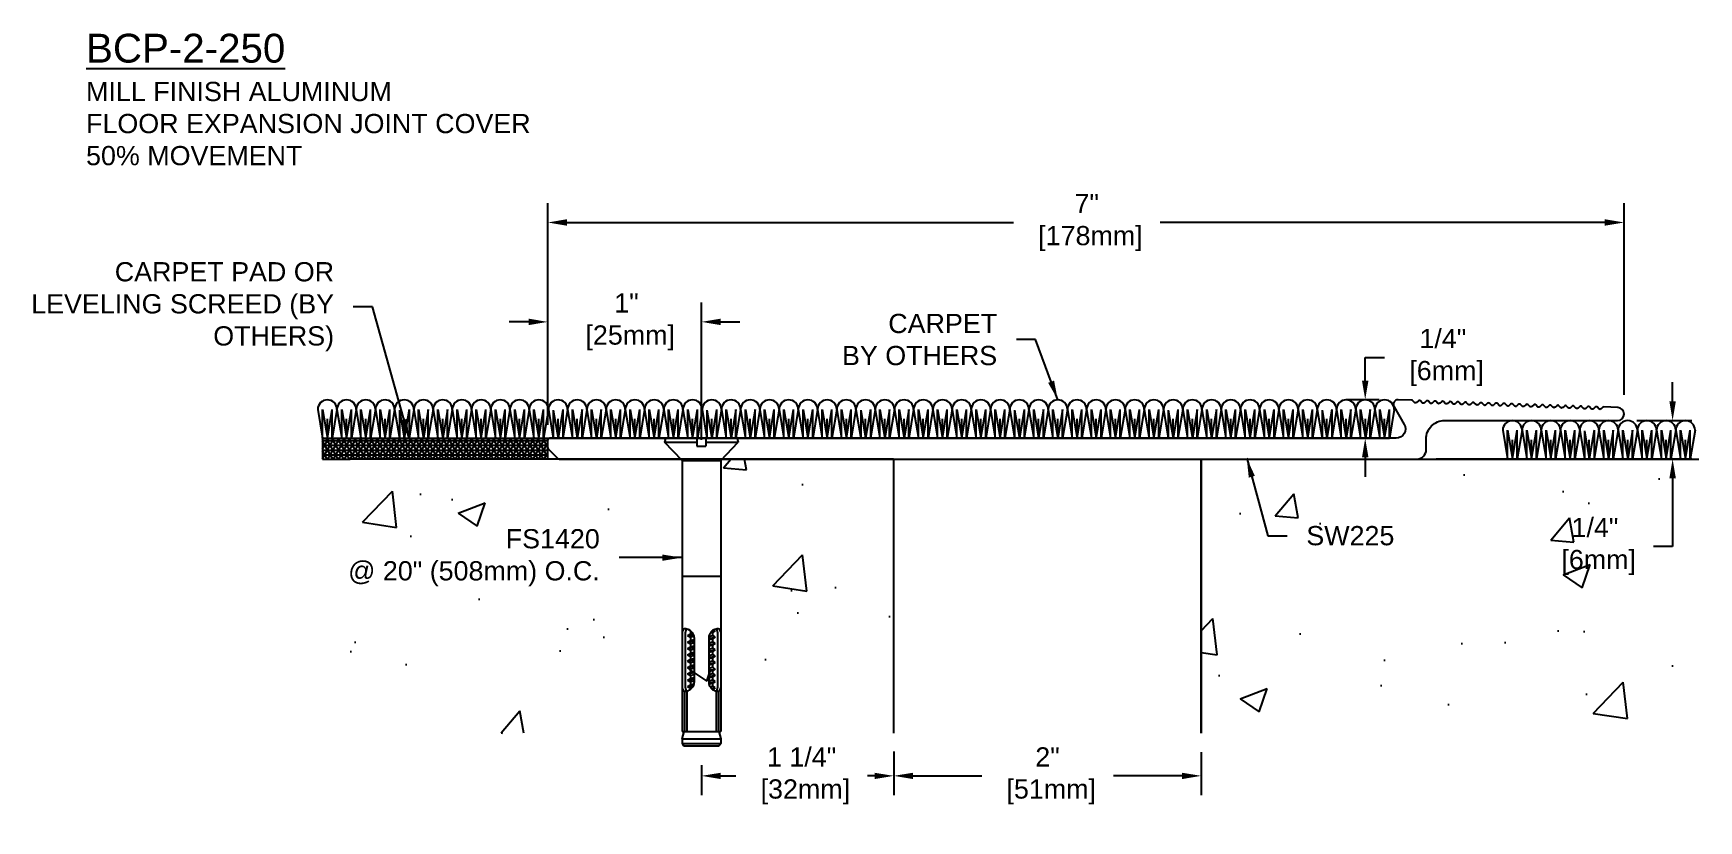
# Model space of a CAD drawing. Header units: inches. Extents: x 0.2 to 11, y 1 to 6.1.
import ezdxf

# ---------------------------------------------------------------- set-up
doc = ezdxf.new("R2010")
doc.units = ezdxf.units.IN
doc.header["$MEASUREMENT"] = 0
for name, color, linetype in [('Anchors', 4, 'Continuous'), ('Conditions', 1, 'Continuous'), ('Dimensions', 3, 'Continuous'), ('Metals', 7, 'Continuous'), ('Text', 2, 'Continuous')]:
    doc.layers.add(name, color=color, linetype=linetype)
doc.styles.add('ARIAL', font='arial.ttf')
doc.styles.get("Standard").update_dxf_attribs({"font": 'arial.ttf'})
doc.dimstyles.new('Arial', dxfattribs={"dimtxt": 0.125, "dimasz": 0.125, "dimexe": 0.125, "dimexo": 0.125, "dimgap": 0.125, "dimtad": 0, "dimtih": 1, "dimtoh": 1, "dimdec": 4, "dimzin": 0, "dimdsep": 46, "dimlunit": 4, "dimtxsty": 'ARIAL', "dimcen": 0.125, "dimadec": 0, "dimazin": 0, "dimtfac": 1, "dimtdec": 4, "dimtofl": 0, "dimtmove": 0, "dimatfit": 3, "dimfxl": 0, "dimfrac": 2, "dimtolj": 1, "dimtzin": 0, "dimarcsym": 0})

# ---------------------------------------------------------------- blocks, each defined once
blk = doc.blocks.new('*D5')
at = {"layer": 'Defpoints', "color": 0}
for p in [(10.542, 4.885), (10.542, 3.64), (3.543, 3.468)]:
    blk.add_point(p, dxfattribs=at)
at = {"layer": 'Dimensions', "color": 0, "lineweight": -2}
for p, q in [((3.543, 3.593), (3.543, 5.01)), ((10.542, 3.765), (10.542, 5.01)), ((3.668, 4.885), (6.571, 4.885)), ((10.417, 4.885), (7.526, 4.885))]:
    blk.add_line(p, q, dxfattribs=at)
at = {"layer": 'Dimensions', "color": 0}
for points in [[(3.668, 4.906), (3.668, 4.864), (3.543, 4.885)], [(10.417, 4.906), (10.417, 4.864), (10.542, 4.885)]]:
    blk.add_solid(points, dxfattribs=at)
at = {"layer": 'Dimensions', "color": 0, "insert": (7.048, 4.885), "char_height": 0.125, "attachment_point": 5, "style": 'ARIAL'}
blk.add_mtext('\\A1;7"\\P [178mm]', dxfattribs=at)
blk = doc.blocks.new('*D6')
at = {"layer": 'Defpoints', "color": 0}
for p in [(4.543, 4.239), (3.543, 3.446), (4.543, 3.348)]:
    blk.add_point(p, dxfattribs=at)
at = {"layer": 'Dimensions', "color": 0, "lineweight": -2}
for p, q in [((3.543, 3.571), (3.543, 4.364)), ((4.543, 3.473), (4.543, 4.364)), ((3.418, 4.239), (3.293, 4.239)), ((4.668, 4.239), (4.793, 4.239))]:
    blk.add_line(p, q, dxfattribs=at)
at = {"layer": 'Dimensions', "color": 0}
for points in [[(3.418, 4.26), (3.418, 4.218), (3.543, 4.239)], [(4.668, 4.26), (4.668, 4.218), (4.543, 4.239)]]:
    blk.add_solid(points, dxfattribs=at)
at = {"layer": 'Dimensions', "color": 0, "insert": (4.055, 4.239), "char_height": 0.125, "attachment_point": 5, "style": 'ARIAL'}
blk.add_mtext('\\A1;1"\\P [25mm]', dxfattribs=at)
blk = doc.blocks.new('*D7')
at = {"layer": 'Defpoints', "color": 0}
for p in [(5.793, 1.572), (7.793, 1.567), (5.793, 1.289)]:
    blk.add_point(p, dxfattribs=at)
at = {"layer": 'Dimensions', "color": 0, "lineweight": -2}
for p, q in [((5.793, 1.447), (5.793, 1.164)), ((7.793, 1.442), (7.793, 1.164)), ((5.918, 1.289), (6.365, 1.289)), ((7.668, 1.289), (7.222, 1.289))]:
    blk.add_line(p, q, dxfattribs=at)
at = {"layer": 'Dimensions', "color": 0}
for points in [[(5.918, 1.309), (5.918, 1.268), (5.793, 1.289)], [(7.668, 1.309), (7.668, 1.268), (7.793, 1.289)]]:
    blk.add_solid(points, dxfattribs=at)
at = {"layer": 'Dimensions', "color": 0, "insert": (6.793, 1.289), "char_height": 0.125, "attachment_point": 5, "style": 'ARIAL'}
blk.add_mtext('\\A1;2"\\P [51mm]', dxfattribs=at)
blk = doc.blocks.new('*D8')
at = {"layer": 'Defpoints', "color": 0}
for p in [(9.074, 3.733), (8.859, 3.483), (9.061, 3.483)]:
    blk.add_point(p, dxfattribs=at)
at = {"layer": 'Dimensions', "color": 0, "lineweight": -2}
for p, q in [((8.859, 3.858), (8.859, 4.008)), ((8.859, 4.008), (8.984, 4.008)), ((8.949, 3.733), (8.734, 3.733)), ((8.936, 3.483), (8.734, 3.483)), ((8.859, 3.358), (8.859, 3.233))]:
    blk.add_line(p, q, dxfattribs=at)
at = {"layer": 'Dimensions', "color": 0}
for points in [[(8.838, 3.858), (8.88, 3.858), (8.859, 3.733)], [(8.838, 3.358), (8.88, 3.358), (8.859, 3.483)]]:
    blk.add_solid(points, dxfattribs=at)
at = {"layer": 'Dimensions', "color": 0, "insert": (9.364, 4.008), "char_height": 0.125, "attachment_point": 5, "style": 'ARIAL'}
blk.add_mtext('\\A1;1/4"\\P [6mm]', dxfattribs=at)
blk = doc.blocks.new('*D9')
at = {"layer": 'Defpoints', "color": 0}
for p in [(10.5, 3.598), (9.196, 3.348), (10.858, 3.348)]:
    blk.add_point(p, dxfattribs=at)
at = {"layer": 'Dimensions', "color": 0, "lineweight": -2}
for p, q in [((10.858, 3.723), (10.858, 3.848)), ((10.625, 3.598), (10.983, 3.598)), ((9.321, 3.348), (10.983, 3.348)), ((10.858, 3.223), (10.858, 2.78)), ((10.858, 2.78), (10.733, 2.78))]:
    blk.add_line(p, q, dxfattribs=at)
at = {"layer": 'Dimensions', "color": 0}
for points in [[(10.837, 3.723), (10.879, 3.723), (10.858, 3.598)], [(10.837, 3.223), (10.879, 3.223), (10.858, 3.348)]]:
    blk.add_solid(points, dxfattribs=at)
at = {"layer": 'Dimensions', "color": 0, "insert": (10.353, 2.78), "char_height": 0.125, "attachment_point": 5, "style": 'ARIAL'}
blk.add_mtext('\\A1;1/4"\\P [6mm]', dxfattribs=at)
blk = doc.blocks.new('*D11')
at = {"layer": 'Defpoints', "color": 0}
for p in [(5.793, 1.567), (4.543, 1.483), (4.543, 1.289)]:
    blk.add_point(p, dxfattribs=at)
at = {"layer": 'Dimensions', "color": 0, "lineweight": -2}
for p, q in [((5.793, 1.442), (5.793, 1.164)), ((4.543, 1.358), (4.543, 1.164)), ((4.668, 1.289), (4.766, 1.289)), ((5.668, 1.289), (5.623, 1.289))]:
    blk.add_line(p, q, dxfattribs=at)
at = {"layer": 'Dimensions', "color": 0}
for points in [[(4.668, 1.309), (4.668, 1.268), (4.543, 1.289)], [(5.668, 1.309), (5.668, 1.268), (5.793, 1.289)]]:
    blk.add_solid(points, dxfattribs=at)
at = {"layer": 'Dimensions', "color": 0, "insert": (5.194, 1.289), "char_height": 0.125, "attachment_point": 5, "style": 'ARIAL'}
blk.add_mtext('\\A1;1 1/4"\\P [32mm]', dxfattribs=at)
blk = doc.blocks.new('SW225')
blk.add_lwpolyline([(-2.25, 0.076, 0.198912), (-2.246, 0.066), (-2.184, 0.004, 0.198912), (-2.174, 0), (3.403, 0, 0.414214), (3.463, 0.06), (3.463, 0.13, -0.414214), (3.583, 0.25), (4.707, 0.25, 0.982697), (4.709, 0.335), (4.619, 0.338, 0.198912), (4.612, 0.336), (4.601, 0.325, -0.414214), (4.586, 0.326), (4.576, 0.337, 0.414214), (4.562, 0.337), (4.551, 0.327, -0.414214), (4.536, 0.327), (4.526, 0.339, 0.414214), (4.512, 0.339), (4.501, 0.329, -0.414214), (4.486, 0.329), (4.476, 0.34, 0.414214), (4.462, 0.341), (4.451, 0.33, -0.414214), (4.437, 0.331), (4.426, 0.342, 0.414214), (4.412, 0.343), (4.401, 0.332, -0.414214), (4.387, 0.333), (4.376, 0.344, 0.414214), (4.362, 0.344), (4.351, 0.334, -0.414214), (4.337, 0.334), (4.326, 0.346, 0.414214), (4.312, 0.346), (4.301, 0.336, -0.414214), (4.287, 0.336), (4.276, 0.347, 0.414214), (4.262, 0.348), (4.251, 0.337, -0.414214), (4.237, 0.338), (4.226, 0.349, 0.414214), (4.212, 0.35), (4.201, 0.339, -0.414214), (4.187, 0.34), (4.176, 0.351, 0.414214), (4.162, 0.351), (4.151, 0.341, -0.414214), (4.137, 0.341), (4.126, 0.353, 0.414214), (4.112, 0.353), (4.101, 0.343, -0.414214), (4.087, 0.343), (4.076, 0.354, 0.414214), (4.062, 0.355), (4.051, 0.344, -0.414214), (4.037, 0.345), (4.026, 0.356, 0.414214), (4.012, 0.357), (4.001, 0.346, -0.414214), (3.987, 0.347), (3.976, 0.358, 0.414214), (3.962, 0.358), (3.951, 0.348, -0.414214), (3.937, 0.348), (3.926, 0.36, 0.414214), (3.912, 0.36), (3.901, 0.35, -0.414214), (3.887, 0.35), (3.876, 0.361, 0.414214), (3.862, 0.362), (3.851, 0.351, -0.414214), (3.837, 0.352), (3.826, 0.363, 0.414214), (3.812, 0.363), (3.801, 0.353, -0.414214), (3.787, 0.354), (3.776, 0.365, 0.414214), (3.762, 0.365), (3.751, 0.355, -0.414214), (3.737, 0.355), (3.726, 0.366, 0.414214), (3.712, 0.367), (3.701, 0.357, -0.414214), (3.687, 0.357), (3.677, 0.368, 0.414214), (3.662, 0.369), (3.651, 0.358, -0.414214), (3.637, 0.359), (3.627, 0.37, 0.414214), (3.612, 0.37), (3.601, 0.36, -0.414214), (3.587, 0.361), (3.577, 0.372, 0.414214), (3.562, 0.372), (3.551, 0.362, -0.414214), (3.537, 0.362), (3.527, 0.373, 0.414214), (3.512, 0.374), (3.501, 0.363, -0.414214), (3.487, 0.364), (3.477, 0.375, 0.414214), (3.462, 0.376), (3.451, 0.365, -0.414214), (3.437, 0.366), (3.427, 0.377, 0.414214), (3.413, 0.377), (3.401, 0.367, -0.414214), (3.387, 0.367), (3.377, 0.379, 0.198912), (3.37, 0.382), (3.281, 0.385, 0.589045), (3.254, 0.34), (3.32, 0.225, -0.57735), (3.268, 0.135), (-2.235, 0.135, 0.414214), (-2.25, 0.12)], format="xyb", close=True)
blk = doc.blocks.new('carpet')
for points in [[(2.047, 3.67), (2.078, 3.483)], [(2.078, 3.483), (2.078, 3.67)], [(2.078, 3.67), (2.11, 3.483), (2.141, 3.67)], [(2.11, 3.483), (2.11, 3.608)], [(2.172, 3.67), (2.141, 3.483)], [(2.141, 3.483), (2.141, 3.67)], [(2.172, 3.67), (2.203, 3.483)], [(2.203, 3.483), (2.203, 3.67)], [(2.203, 3.67), (2.235, 3.483), (2.266, 3.67)], [(2.235, 3.483), (2.235, 3.608)], [(2.266, 3.483), (2.266, 3.67)], [(2.297, 3.67), (2.266, 3.483)], [(2.297, 3.67), (2.328, 3.483)], [(2.328, 3.483), (2.328, 3.67)], [(2.328, 3.67), (2.36, 3.483), (2.391, 3.67)], [(2.36, 3.483), (2.36, 3.608)], [(2.391, 3.483), (2.391, 3.67)], [(2.422, 3.67), (2.391, 3.483)], [(2.422, 3.67), (2.453, 3.483)], [(2.453, 3.483), (2.453, 3.67)], [(2.453, 3.67), (2.485, 3.483), (2.516, 3.67)], [(2.485, 3.483), (2.485, 3.608)], [(2.547, 3.67), (2.516, 3.483)], [(2.516, 3.483), (2.516, 3.67)], [(2.547, 3.67), (2.578, 3.483)], [(2.578, 3.665), (2.61, 3.483)], [(2.578, 3.665), (2.578, 3.483)], [(2.641, 3.67), (2.61, 3.483)], [(2.61, 3.483), (2.61, 3.608)], [(2.672, 3.67), (2.641, 3.483)], [(2.641, 3.67), (2.641, 3.483)], [(2.672, 3.67), (2.703, 3.483)], [(2.703, 3.483), (2.703, 3.67)], [(2.703, 3.67), (2.735, 3.483)], [(2.766, 3.67), (2.735, 3.483)], [(2.735, 3.483), (2.735, 3.608)], [(2.797, 3.67), (2.766, 3.483)], [(2.766, 3.483), (2.766, 3.67)], [(2.797, 3.67), (2.828, 3.483)], [(2.828, 3.483), (2.828, 3.67)], [(2.828, 3.67), (2.86, 3.483)], [(2.891, 3.67), (2.86, 3.483)], [(2.86, 3.483), (2.86, 3.608)], [(2.922, 3.67), (2.891, 3.483)], [(2.891, 3.483), (2.891, 3.67)], [(2.922, 3.67), (2.953, 3.483)], [(2.953, 3.483), (2.953, 3.67)], [(2.953, 3.67), (2.985, 3.483), (3.016, 3.67)], [(2.985, 3.483), (2.985, 3.608)], [(3.016, 3.483), (3.016, 3.67)], [(3.047, 3.67), (3.016, 3.483)], [(3.047, 3.67), (3.078, 3.483)], [(3.078, 3.483), (3.078, 3.67)], [(3.078, 3.67), (3.11, 3.483), (3.141, 3.67)], [(3.11, 3.483), (3.11, 3.608)], [(3.172, 3.67), (3.141, 3.483)], [(3.141, 3.483), (3.141, 3.67)], [(3.172, 3.67), (3.203, 3.483)], [(3.203, 3.483), (3.203, 3.67)], [(3.203, 3.67), (3.235, 3.483), (3.266, 3.67)], [(3.235, 3.483), (3.235, 3.608)], [(3.266, 3.483), (3.266, 3.67)], [(3.297, 3.67), (3.266, 3.483)], [(3.297, 3.67), (3.328, 3.483)], [(3.328, 3.483), (3.328, 3.67)], [(3.328, 3.67), (3.36, 3.483), (3.391, 3.67)], [(3.36, 3.483), (3.36, 3.608)], [(3.391, 3.483), (3.391, 3.67)], [(3.422, 3.67), (3.391, 3.483)], [(3.422, 3.67), (3.453, 3.483)], [(3.453, 3.483), (3.453, 3.67)], [(3.453, 3.67), (3.485, 3.483), (3.516, 3.67)], [(3.485, 3.483), (3.485, 3.608)], [(3.547, 3.67), (3.516, 3.483)], [(3.516, 3.483), (3.516, 3.67)], [(3.547, 3.67), (3.578, 3.483)], [(3.578, 3.665), (3.61, 3.483)], [(3.578, 3.665), (3.578, 3.483)], [(3.641, 3.67), (3.61, 3.483)], [(3.61, 3.483), (3.61, 3.608)], [(3.672, 3.67), (3.641, 3.483)], [(3.641, 3.67), (3.641, 3.483)], [(3.672, 3.67), (3.703, 3.483)], [(3.703, 3.483), (3.703, 3.67)], [(3.703, 3.67), (3.735, 3.483)], [(3.766, 3.67), (3.735, 3.483)], [(3.735, 3.483), (3.735, 3.608)], [(3.797, 3.67), (3.766, 3.483)], [(3.766, 3.483), (3.766, 3.67)], [(3.797, 3.67), (3.828, 3.483)], [(3.828, 3.483), (3.828, 3.67)], [(3.828, 3.67), (3.86, 3.483)], [(3.891, 3.67), (3.86, 3.483)], [(3.86, 3.483), (3.86, 3.608)], [(3.922, 3.67), (3.891, 3.483)], [(3.891, 3.483), (3.891, 3.67)], [(3.922, 3.67), (3.953, 3.483)], [(3.953, 3.483), (3.953, 3.67)], [(3.953, 3.67), (3.985, 3.483), (4.016, 3.67)], [(3.985, 3.483), (3.985, 3.608)], [(4.016, 3.483), (4.016, 3.67)], [(4.047, 3.67), (4.016, 3.483)], [(4.047, 3.67), (4.078, 3.483)], [(4.078, 3.483), (4.078, 3.67)], [(4.078, 3.67), (4.11, 3.483), (4.141, 3.67)], [(4.11, 3.483), (4.11, 3.608)], [(4.172, 3.67), (4.141, 3.483)], [(4.141, 3.483), (4.141, 3.67)], [(4.172, 3.67), (4.203, 3.483)], [(4.203, 3.483), (4.203, 3.67)], [(4.203, 3.67), (4.235, 3.483), (4.266, 3.67)], [(4.235, 3.483), (4.235, 3.608)], [(4.266, 3.483), (4.266, 3.67)], [(4.297, 3.67), (4.266, 3.483)], [(4.297, 3.67), (4.328, 3.483)], [(4.328, 3.483), (4.328, 3.67)], [(4.328, 3.67), (4.36, 3.483), (4.391, 3.67)], [(4.36, 3.483), (4.36, 3.608)], [(4.391, 3.483), (4.391, 3.67)], [(4.422, 3.67), (4.391, 3.483)], [(4.422, 3.67), (4.453, 3.483)], [(4.453, 3.483), (4.453, 3.67)], [(4.453, 3.67), (4.485, 3.483), (4.516, 3.67)], [(4.485, 3.483), (4.485, 3.608)], [(4.547, 3.67), (4.516, 3.483)], [(4.516, 3.483), (4.516, 3.67)], [(4.547, 3.67), (4.578, 3.483)], [(4.578, 3.665), (4.61, 3.483)], [(4.578, 3.665), (4.578, 3.483)], [(4.641, 3.67), (4.61, 3.483)], [(4.61, 3.483), (4.61, 3.608)], [(4.672, 3.67), (4.641, 3.483)], [(4.641, 3.67), (4.641, 3.483)], [(4.672, 3.67), (4.703, 3.483)], [(4.703, 3.483), (4.703, 3.67)], [(4.703, 3.67), (4.735, 3.483)], [(4.766, 3.67), (4.735, 3.483)], [(4.735, 3.483), (4.735, 3.608)], [(4.797, 3.67), (4.766, 3.483)], [(4.766, 3.483), (4.766, 3.67)], [(4.797, 3.67), (4.828, 3.483)], [(4.828, 3.483), (4.828, 3.67)], [(4.828, 3.67), (4.86, 3.483)], [(4.891, 3.67), (4.86, 3.483)], [(4.86, 3.483), (4.86, 3.608)], [(4.922, 3.67), (4.891, 3.483)], [(4.891, 3.483), (4.891, 3.67)], [(4.922, 3.67), (4.953, 3.483)], [(4.953, 3.483), (4.953, 3.67)], [(4.953, 3.67), (4.985, 3.483), (5.016, 3.67)], [(4.985, 3.483), (4.985, 3.608)], [(5.016, 3.483), (5.016, 3.67)], [(5.047, 3.67), (5.016, 3.483)], [(5.047, 3.67), (5.078, 3.483)], [(5.078, 3.483), (5.078, 3.67)], [(5.078, 3.67), (5.11, 3.483), (5.141, 3.67)], [(5.11, 3.483), (5.11, 3.608)], [(5.172, 3.67), (5.141, 3.483)], [(5.141, 3.483), (5.141, 3.67)], [(5.172, 3.67), (5.203, 3.483)], [(5.203, 3.483), (5.203, 3.67)], [(5.203, 3.67), (5.235, 3.483), (5.266, 3.67)], [(5.235, 3.483), (5.235, 3.608)], [(5.266, 3.483), (5.266, 3.67)], [(5.297, 3.67), (5.266, 3.483)], [(5.297, 3.67), (5.328, 3.483)], [(5.328, 3.483), (5.328, 3.67)], [(5.328, 3.67), (5.36, 3.483), (5.391, 3.67)], [(5.36, 3.483), (5.36, 3.608)], [(5.391, 3.483), (5.391, 3.67)], [(5.422, 3.67), (5.391, 3.483)], [(5.422, 3.67), (5.453, 3.483)], [(5.453, 3.483), (5.453, 3.67)], [(5.453, 3.67), (5.485, 3.483), (5.516, 3.67)], [(5.485, 3.483), (5.485, 3.608)], [(5.547, 3.67), (5.516, 3.483)], [(5.516, 3.483), (5.516, 3.67)], [(5.547, 3.67), (5.578, 3.483)], [(5.578, 3.665), (5.61, 3.483)], [(5.578, 3.665), (5.578, 3.483)], [(5.641, 3.67), (5.61, 3.483)], [(5.61, 3.483), (5.61, 3.608)], [(5.672, 3.67), (5.641, 3.483)], [(5.641, 3.67), (5.641, 3.483)], [(5.672, 3.67), (5.703, 3.483)], [(5.703, 3.483), (5.703, 3.67)], [(5.703, 3.67), (5.735, 3.483)], [(5.766, 3.67), (5.735, 3.483)], [(5.735, 3.483), (5.735, 3.608)], [(5.797, 3.67), (5.766, 3.483)], [(5.766, 3.483), (5.766, 3.67)], [(5.797, 3.67), (5.828, 3.483)], [(5.828, 3.483), (5.828, 3.67)], [(5.828, 3.67), (5.86, 3.483)], [(5.891, 3.67), (5.86, 3.483)], [(5.86, 3.483), (5.86, 3.608)], [(5.922, 3.67), (5.891, 3.483)], [(5.891, 3.483), (5.891, 3.67)], [(5.922, 3.67), (5.953, 3.483)], [(5.953, 3.483), (5.953, 3.67)], [(5.953, 3.67), (5.985, 3.483), (6.016, 3.67)], [(5.985, 3.483), (5.985, 3.608)], [(6.016, 3.483), (6.016, 3.67)], [(6.047, 3.67), (6.016, 3.483)], [(6.047, 3.67), (6.078, 3.483)], [(6.078, 3.483), (6.078, 3.67)], [(6.078, 3.67), (6.11, 3.483), (6.141, 3.67)], [(6.11, 3.483), (6.11, 3.608)], [(6.172, 3.67), (6.141, 3.483)], [(6.141, 3.483), (6.141, 3.67)], [(6.172, 3.67), (6.203, 3.483)], [(6.203, 3.483), (6.203, 3.67)], [(6.203, 3.67), (6.235, 3.483), (6.266, 3.67)], [(6.235, 3.483), (6.235, 3.608)], [(6.266, 3.483), (6.266, 3.67)], [(6.297, 3.67), (6.266, 3.483)], [(6.297, 3.67), (6.328, 3.483)], [(6.328, 3.483), (6.328, 3.67)], [(6.328, 3.67), (6.36, 3.483), (6.391, 3.67)], [(6.36, 3.483), (6.36, 3.608)], [(6.391, 3.483), (6.391, 3.67)], [(6.422, 3.67), (6.391, 3.483)], [(6.422, 3.67), (6.453, 3.483)], [(6.453, 3.483), (6.453, 3.67)], [(6.453, 3.67), (6.485, 3.483), (6.516, 3.67)], [(6.485, 3.483), (6.485, 3.608)], [(6.547, 3.67), (6.516, 3.483)], [(6.516, 3.483), (6.516, 3.67)], [(6.547, 3.67), (6.578, 3.483)], [(6.578, 3.665), (6.61, 3.483)], [(6.578, 3.665), (6.578, 3.483)], [(6.641, 3.67), (6.61, 3.483)], [(6.61, 3.483), (6.61, 3.608)], [(6.672, 3.67), (6.641, 3.483)], [(6.641, 3.67), (6.641, 3.483)], [(6.672, 3.67), (6.703, 3.483)], [(6.703, 3.483), (6.703, 3.67)], [(6.703, 3.67), (6.735, 3.483)], [(6.766, 3.67), (6.735, 3.483)], [(6.735, 3.483), (6.735, 3.608)], [(6.797, 3.67), (6.766, 3.483)], [(6.766, 3.483), (6.766, 3.67)], [(6.797, 3.67), (6.828, 3.483)], [(6.828, 3.483), (6.828, 3.67)], [(6.828, 3.67), (6.86, 3.483)], [(6.891, 3.67), (6.86, 3.483)], [(6.86, 3.483), (6.86, 3.608)], [(6.922, 3.67), (6.891, 3.483)], [(6.891, 3.483), (6.891, 3.67)], [(6.922, 3.67), (6.953, 3.483)], [(6.953, 3.483), (6.953, 3.67)], [(6.953, 3.67), (6.985, 3.483), (7.016, 3.67)], [(6.985, 3.483), (6.985, 3.608)], [(7.016, 3.483), (7.016, 3.67)], [(7.047, 3.67), (7.016, 3.483)], [(7.047, 3.67), (7.078, 3.483)], [(7.078, 3.483), (7.078, 3.67)], [(7.078, 3.67), (7.11, 3.483), (7.141, 3.67)], [(7.11, 3.483), (7.11, 3.608)], [(7.172, 3.67), (7.141, 3.483)], [(7.141, 3.483), (7.141, 3.67)], [(7.172, 3.67), (7.203, 3.483)], [(7.203, 3.483), (7.203, 3.67)], [(7.203, 3.67), (7.235, 3.483), (7.266, 3.67)], [(7.235, 3.483), (7.235, 3.608)], [(7.266, 3.483), (7.266, 3.67)], [(7.297, 3.67), (7.266, 3.483)], [(7.297, 3.67), (7.328, 3.483)], [(7.328, 3.483), (7.328, 3.67)], [(7.328, 3.67), (7.36, 3.483), (7.391, 3.67)], [(7.36, 3.483), (7.36, 3.608)], [(7.391, 3.483), (7.391, 3.67)], [(7.422, 3.67), (7.391, 3.483)], [(7.422, 3.67), (7.453, 3.483)], [(7.453, 3.483), (7.453, 3.67)], [(7.453, 3.67), (7.485, 3.483), (7.516, 3.67)], [(7.485, 3.483), (7.485, 3.608)], [(7.547, 3.67), (7.516, 3.483)], [(7.516, 3.483), (7.516, 3.67)], [(7.547, 3.67), (7.578, 3.483)], [(7.578, 3.665), (7.61, 3.483)], [(7.578, 3.665), (7.578, 3.483)], [(7.641, 3.67), (7.61, 3.483)], [(7.61, 3.483), (7.61, 3.608)], [(7.672, 3.67), (7.641, 3.483)], [(7.641, 3.67), (7.641, 3.483)], [(7.672, 3.67), (7.703, 3.483)], [(7.703, 3.483), (7.703, 3.67)], [(7.703, 3.67), (7.735, 3.483)], [(7.766, 3.67), (7.735, 3.483)], [(7.735, 3.483), (7.735, 3.608)], [(7.797, 3.67), (7.766, 3.483)], [(7.766, 3.483), (7.766, 3.67)], [(7.797, 3.67), (7.828, 3.483)], [(7.828, 3.483), (7.828, 3.67)], [(7.828, 3.67), (7.86, 3.483)], [(7.891, 3.67), (7.86, 3.483)], [(7.86, 3.483), (7.86, 3.608)], [(7.922, 3.67), (7.891, 3.483)], [(7.891, 3.483), (7.891, 3.67)], [(7.922, 3.67), (7.953, 3.483)], [(7.953, 3.483), (7.953, 3.67)], [(7.953, 3.67), (7.985, 3.483), (8.016, 3.67)], [(7.985, 3.483), (7.985, 3.608)], [(8.016, 3.483), (8.016, 3.67)], [(8.047, 3.67), (8.016, 3.483)], [(8.047, 3.67), (8.078, 3.483)], [(8.078, 3.483), (8.078, 3.67)], [(8.078, 3.67), (8.11, 3.483), (8.141, 3.67)], [(8.11, 3.483), (8.11, 3.608)], [(8.172, 3.67), (8.141, 3.483)], [(8.141, 3.483), (8.141, 3.67)], [(8.172, 3.67), (8.203, 3.483)], [(8.203, 3.483), (8.203, 3.67)], [(8.203, 3.67), (8.235, 3.483), (8.266, 3.67)], [(8.235, 3.483), (8.235, 3.608)], [(8.266, 3.483), (8.266, 3.67)], [(8.297, 3.67), (8.266, 3.483)], [(8.297, 3.67), (8.328, 3.483)], [(8.328, 3.483), (8.328, 3.67)], [(8.328, 3.67), (8.36, 3.483), (8.391, 3.67)], [(8.36, 3.483), (8.36, 3.608)], [(8.391, 3.483), (8.391, 3.67)], [(8.422, 3.67), (8.391, 3.483)], [(8.422, 3.67), (8.453, 3.483)], [(8.453, 3.483), (8.453, 3.67)], [(8.453, 3.67), (8.485, 3.483), (8.516, 3.67)], [(8.485, 3.483), (8.485, 3.608)], [(8.547, 3.67), (8.516, 3.483)], [(8.516, 3.483), (8.516, 3.67)], [(8.547, 3.67), (8.578, 3.483)], [(8.578, 3.665), (8.61, 3.483)], [(8.578, 3.665), (8.578, 3.483)], [(8.641, 3.67), (8.61, 3.483)], [(8.61, 3.483), (8.61, 3.608)], [(8.672, 3.67), (8.641, 3.483)], [(8.641, 3.67), (8.641, 3.483)], [(8.672, 3.67), (8.703, 3.483)], [(8.703, 3.483), (8.703, 3.67)], [(8.703, 3.67), (8.735, 3.483)], [(8.766, 3.67), (8.735, 3.483)], [(8.735, 3.483), (8.735, 3.608)], [(8.797, 3.67), (8.766, 3.483)], [(8.766, 3.483), (8.766, 3.67)], [(8.797, 3.67), (8.828, 3.483)], [(8.828, 3.483), (8.828, 3.67)], [(8.828, 3.67), (8.86, 3.483)], [(8.891, 3.67), (8.86, 3.483)], [(8.86, 3.483), (8.86, 3.608)], [(8.922, 3.67), (8.891, 3.483)], [(8.891, 3.483), (8.891, 3.67)], [(8.922, 3.67), (8.953, 3.483)], [(8.953, 3.483), (8.953, 3.67)], [(8.953, 3.67), (8.985, 3.483), (9.016, 3.67)], [(8.985, 3.483), (8.985, 3.608)], [(9.016, 3.483), (9.016, 3.67)], [(9.047, 3.67), (9.016, 3.483)], [(2.078, 3.483), (9.016, 3.483)]]:
    blk.add_lwpolyline(points)
for centre in [(2.11, 3.67), (2.235, 3.67), (2.36, 3.67), (2.485, 3.67), (2.61, 3.67), (2.735, 3.67), (2.86, 3.67), (2.985, 3.67), (3.11, 3.67), (3.235, 3.67), (3.36, 3.67), (3.485, 3.67), (3.61, 3.67), (3.735, 3.67), (3.86, 3.67), (3.985, 3.67), (4.11, 3.67), (4.235, 3.67), (4.36, 3.67), (4.485, 3.67), (4.61, 3.67), (4.735, 3.67), (4.86, 3.67), (4.985, 3.67), (5.11, 3.67), (5.235, 3.67), (5.36, 3.67), (5.485, 3.67), (5.61, 3.67), (5.735, 3.67), (5.86, 3.67), (5.985, 3.67), (6.11, 3.67), (6.235, 3.67), (6.36, 3.67), (6.485, 3.67), (6.61, 3.67), (6.735, 3.67), (6.86, 3.67), (6.985, 3.67), (7.11, 3.67), (7.235, 3.67), (7.36, 3.67), (7.485, 3.67), (7.61, 3.67), (7.735, 3.67), (7.86, 3.67), (7.985, 3.67), (8.11, 3.67), (8.235, 3.67), (8.36, 3.67), (8.485, 3.67), (8.61, 3.67), (8.735, 3.67), (8.86, 3.67), (8.985, 3.67)]:
    blk.add_arc(centre, 0.0625, 0, 180)
at = {"char_height": 0.0000478, "width": 0.00109, "attachment_point": 1}
for insert in [(2.078, 3.483), (3.078, 3.483)]:
    blk.add_mtext('{\\fArial|b0|i0|c0|p34;BALCO TOOTHBRUSH}', dxfattribs=dict(at, insert=insert))
blk = doc.blocks.new('Carpet2')
for points in [[(-0.032, 0.187), (-0.001, 0)], [(-0.001, 0), (-0.001, 0.187)], [(-0.001, 0.187), (0.03, 0), (0.061, 0.187)], [(0.03, 0), (0.03, 0.125)], [(0.093, 0.187), (0.061, 0)], [(0.061, 0), (0.061, 0.187)], [(0.093, 0.187), (0.124, 0)], [(0.124, 0), (0.124, 0.187)], [(0.124, 0.187), (0.155, 0), (0.186, 0.187)], [(0.155, 0), (0.155, 0.125)], [(0.186, 0), (0.186, 0.187)], [(0.218, 0.187), (0.186, 0)], [(0.218, 0.187), (0.249, 0)], [(0.249, 0), (0.249, 0.187)], [(0.249, 0.187), (0.28, 0), (0.311, 0.187)], [(0.28, 0), (0.28, 0.125)], [(0.311, 0), (0.311, 0.187)], [(0.343, 0.187), (0.311, 0)], [(0.343, 0.187), (0.374, 0)], [(0.374, 0), (0.374, 0.187)], [(0.374, 0.187), (0.405, 0), (0.436, 0.187)], [(0.405, 0), (0.405, 0.125)], [(0.468, 0.187), (0.436, 0)], [(0.436, 0), (0.436, 0.187)], [(0.468, 0.187), (0.499, 0)], [(0.499, 0.182), (0.53, 0)], [(0.499, 0.182), (0.499, 0)], [(0.561, 0.187), (0.53, 0)], [(0.53, 0), (0.53, 0.125)], [(0.593, 0.187), (0.561, 0)], [(0.561, 0.187), (0.561, 0)], [(0.593, 0.187), (0.624, 0)], [(0.624, 0), (0.624, 0.187)], [(0.624, 0.187), (0.655, 0)], [(0.686, 0.187), (0.655, 0)], [(0.655, 0), (0.655, 0.125)], [(0.718, 0.187), (0.686, 0)], [(0.686, 0), (0.686, 0.187)], [(0.718, 0.187), (0.749, 0)], [(0.749, 0), (0.749, 0.187)], [(0.749, 0.187), (0.78, 0)], [(0.811, 0.187), (0.78, 0)], [(0.78, 0), (0.78, 0.125)], [(0.843, 0.187), (0.811, 0)], [(0.811, 0), (0.811, 0.187)], [(0.843, 0.187), (0.874, 0)], [(0.874, 0), (0.874, 0.187)], [(0.874, 0.187), (0.905, 0), (0.936, 0.187)], [(0.905, 0), (0.905, 0.125)], [(0.936, 0), (0.936, 0.187)], [(0.968, 0.187), (0.936, 0)], [(0.968, 0.187), (0.999, 0)], [(0.999, 0), (0.999, 0.187)], [(0.999, 0.187), (1.03, 0), (1.061, 0.187)], [(1.03, 0), (1.03, 0.125)], [(1.093, 0.187), (1.061, 0)], [(1.061, 0), (1.061, 0.187)], [(1.093, 0.187), (1.124, 0)], [(1.124, 0), (1.124, 0.187)], [(1.124, 0.187), (1.155, 0), (1.186, 0.187)], [(1.155, 0), (1.155, 0.125)], [(1.186, 0), (1.186, 0.187)], [(1.218, 0.187), (1.186, 0)]]:
    blk.add_lwpolyline(points)
for centre in [(0.03, 0.187), (0.155, 0.187), (0.28, 0.187), (0.405, 0.187), (0.53, 0.187), (0.655, 0.187), (0.78, 0.187), (0.905, 0.187), (1.03, 0.187), (1.155, 0.187)]:
    blk.add_arc(centre, 0.0625, 0, 180)
at = {"char_height": 0.0000478, "width": 0.00109, "attachment_point": 1}
for insert in [(-0.001, 0), (0.999, 0)]:
    blk.add_mtext('{\\fArial|b0|i0|c0|p34;BALCO TOOTHBRUSH}', dxfattribs=dict(at, insert=insert))
blk = doc.blocks.new('FS1420')
for p, q in [((-0.215, 0.001), (-0.024, 0.001)), ((-0.024, 0.001), (-0.024, -0.051)), ((0.035, 0.001), (0.035, -0.051)), ((0.035, 0.001), (0.227, 0.001)), ((-0.231, -0.013), (-0.234, -0.025)), ((-0.234, -0.025), (-0.024, -0.025)), ((-0.119, -0.145), (-0.234, -0.025)), ((-0.024, -0.051), (0.035, -0.051)), ((0.035, -0.025), (0.245, -0.025)), ((0.131, -0.145), (0.245, -0.025)), ((0.243, -0.013), (0.245, -0.025)), ((-0.119, -0.145), (-0.119, -1.905)), ((-0.119, -0.145), (0.131, -0.145)), ((0.131, -0.145), (0.131, -1.905)), ((-0.119, -0.895), (0.131, -0.895)), ((-0.099, -1.26), (-0.099, -1.622)), ((-0.084, -1.241), (-0.066, -1.252)), ((-0.084, -1.241), (-0.083, -1.241)), ((-0.084, -1.241), (-0.082, -1.241)), ((-0.084, -1.282), (-0.066, -1.271)), ((-0.084, -1.282), (-0.046, -1.276)), ((-0.084, -1.282), (-0.066, -1.293)), ((-0.066, -1.252), (-0.066, -1.271)), ((-0.065, -1.252), (-0.066, -1.252)), ((-0.066, -1.271), (-0.05, -1.268)), ((-0.042, -1.288), (-0.066, -1.293)), ((-0.066, -1.293), (-0.066, -1.313)), ((-0.041, -1.295), (-0.041, -1.587)), ((0.053, -1.3), (0.096, -1.292)), ((0.053, -1.295), (0.053, -1.587)), ((0.054, -1.287), (0.078, -1.281)), ((0.078, -1.262), (0.064, -1.265)), ((0.072, -1.255), (0.096, -1.251)), ((0.096, -1.251), (0.078, -1.262)), ((0.078, -1.262), (0.078, -1.281)), ((0.096, -1.292), (0.078, -1.281)), ((0.096, -1.292), (0.078, -1.303)), ((0.096, -1.251), (0.086, -1.245)), ((0.111, -1.26), (0.111, -1.622)), ((-0.084, -1.324), (-0.066, -1.313)), ((-0.084, -1.324), (-0.041, -1.316)), ((-0.084, -1.324), (-0.066, -1.335)), ((-0.084, -1.365), (-0.066, -1.354)), ((-0.084, -1.365), (-0.041, -1.357)), ((-0.084, -1.365), (-0.066, -1.376)), ((-0.084, -1.406), (-0.066, -1.395)), ((-0.084, -1.406), (-0.041, -1.399)), ((-0.084, -1.406), (-0.066, -1.417)), ((-0.066, -1.313), (-0.041, -1.307)), ((-0.041, -1.329), (-0.066, -1.335)), ((-0.066, -1.335), (-0.066, -1.354)), ((-0.066, -1.354), (-0.041, -1.349)), ((-0.041, -1.371), (-0.066, -1.376)), ((-0.066, -1.376), (-0.066, -1.395)), ((-0.066, -1.395), (-0.041, -1.39)), ((0.078, -1.303), (0.053, -1.309)), ((0.053, -1.328), (0.078, -1.323)), ((0.053, -1.341), (0.096, -1.334)), ((0.078, -1.345), (0.053, -1.35)), ((0.053, -1.369), (0.078, -1.364)), ((0.053, -1.382), (0.096, -1.375)), ((0.078, -1.386), (0.053, -1.391)), ((0.053, -1.411), (0.078, -1.405)), ((0.078, -1.303), (0.078, -1.323)), ((0.096, -1.334), (0.078, -1.323)), ((0.096, -1.334), (0.078, -1.345)), ((0.078, -1.345), (0.078, -1.364)), ((0.096, -1.375), (0.078, -1.364)), ((0.096, -1.375), (0.078, -1.386)), ((0.078, -1.386), (0.078, -1.405)), ((0.096, -1.416), (0.078, -1.405)), ((-0.084, -1.447), (-0.066, -1.436)), ((-0.084, -1.447), (-0.041, -1.44)), ((-0.084, -1.447), (-0.066, -1.458)), ((-0.084, -1.489), (-0.066, -1.478)), ((-0.084, -1.489), (-0.041, -1.481)), ((-0.084, -1.489), (-0.066, -1.5)), ((-0.041, -1.412), (-0.066, -1.417)), ((-0.066, -1.417), (-0.066, -1.436)), ((-0.066, -1.436), (-0.041, -1.431)), ((-0.041, -1.453), (-0.066, -1.458)), ((-0.066, -1.458), (-0.066, -1.478)), ((-0.066, -1.478), (-0.041, -1.472)), ((-0.041, -1.494), (-0.066, -1.5)), ((-0.066, -1.5), (-0.066, -1.519)), ((-0.066, -1.519), (-0.041, -1.514)), ((0.053, -1.424), (0.096, -1.416)), ((0.078, -1.427), (0.053, -1.433)), ((0.053, -1.452), (0.078, -1.446)), ((0.053, -1.465), (0.096, -1.457)), ((0.078, -1.468), (0.053, -1.474)), ((0.053, -1.493), (0.078, -1.488)), ((0.053, -1.506), (0.096, -1.499)), ((0.078, -1.51), (0.053, -1.515)), ((0.096, -1.416), (0.078, -1.427)), ((0.078, -1.427), (0.078, -1.446)), ((0.096, -1.457), (0.078, -1.446)), ((0.096, -1.457), (0.078, -1.468)), ((0.078, -1.468), (0.078, -1.488)), ((0.096, -1.499), (0.078, -1.488)), ((0.096, -1.499), (0.078, -1.51)), ((0.078, -1.51), (0.078, -1.529)), ((-0.084, -1.53), (-0.066, -1.519)), ((-0.084, -1.53), (-0.041, -1.522)), ((-0.084, -1.53), (-0.066, -1.541)), ((-0.084, -1.571), (-0.066, -1.56)), ((-0.084, -1.571), (-0.041, -1.564)), ((-0.084, -1.571), (-0.066, -1.582)), ((-0.084, -1.612), (-0.066, -1.601)), ((-0.084, -1.612), (-0.046, -1.606)), ((-0.084, -1.612), (-0.066, -1.623)), ((-0.041, -1.536), (-0.066, -1.541)), ((-0.066, -1.541), (-0.066, -1.56)), ((-0.066, -1.56), (-0.041, -1.555)), ((-0.041, -1.577), (-0.066, -1.582)), ((-0.066, -1.582), (-0.066, -1.601)), ((-0.066, -1.601), (-0.042, -1.596)), ((-0.056, -1.621), (-0.066, -1.623)), ((-0.066, -1.623), (-0.066, -1.631)), ((0.053, -1.534), (0.078, -1.529)), ((0.053, -1.547), (0.096, -1.54)), ((0.078, -1.551), (0.053, -1.556)), ((0.053, -1.576), (0.078, -1.57)), ((0.053, -1.589), (0.096, -1.581)), ((0.078, -1.592), (0.054, -1.597)), ((0.062, -1.615), (0.078, -1.611)), ((0.072, -1.626), (0.096, -1.622)), ((0.096, -1.54), (0.078, -1.529)), ((0.096, -1.54), (0.078, -1.551)), ((0.078, -1.551), (0.078, -1.57)), ((0.096, -1.581), (0.078, -1.57)), ((0.096, -1.581), (0.078, -1.592)), ((0.078, -1.592), (0.078, -1.611)), ((0.096, -1.622), (0.078, -1.611)), ((0.096, -1.622), (0.079, -1.632)), ((-0.105, -1.644), (-0.105, -1.905)), ((-0.09, -1.644), (-0.09, -1.905)), ((0.101, -1.644), (0.101, -1.905)), ((0.116, -1.644), (0.116, -1.905)), ((-0.119, -1.953), (-0.106, -1.905)), ((-0.119, -1.905), (0.131, -1.905)), ((0.118, -1.905), (0.131, -1.953)), ((-0.119, -1.953), (0.131, -1.953)), ((-0.119, -1.953), (-0.119, -1.984)), ((-0.119, -1.984), (0.131, -1.984)), ((-0.119, -1.984), (-0.11, -1.999)), ((-0.11, -1.999), (0.122, -1.999)), ((0.131, -1.984), (0.122, -1.999)), ((0.131, -1.953), (0.131, -1.984))]:
    blk.add_line(p, q)
for centre, radius, start, end in [((-0.215, -0.016), 0.0167, 90, 170), ((0.227, -0.016), 0.0167, 10, 90), ((-0.1, -1.256), 0.0184, 135, 168.9394), ((-0.084, -1.26), 0.0349, 168.9394, 180), ((-0.1, -1.256), 0.0184, 101.0606, 135), ((-0.097, -1.273), 0.0349, 76.6123, 101.0606), ((-0.08, -1.256), 0.0184, 135, 168.9394), ((-0.064, -1.26), 0.0349, 168.9394, 180), ((-0.08, -1.256), 0.0184, 110.9085, 135), ((-0.101, -1.29), 0.0522, 59.3028, 76.6123), ((-0.114, -1.31), 0.0763, 45, 59.3028), ((-0.114, -1.31), 0.0763, 30.6972, 45), ((-0.093, -1.298), 0.0522, 13.3877, 30.6972), ((-0.076, -1.294), 0.0349, 358.2993, 13.3877), ((0.088, -1.294), 0.0349, 166.6123, 181.7007), ((0.105, -1.298), 0.0522, 149.3028, 166.6123), ((0.125, -1.31), 0.0763, 135, 149.3028), ((0.125, -1.31), 0.0763, 120.6972, 135), ((0.113, -1.29), 0.0522, 103.3877, 120.6972), ((0.092, -1.256), 0.0184, 45, 69.0915), ((0.109, -1.273), 0.0349, 78.9394, 103.3877), ((0.092, -1.256), 0.0184, 11.0606, 45), ((0.076, -1.26), 0.0349, 360, 11.0606), ((0.112, -1.256), 0.0184, 45, 78.9394), ((0.112, -1.256), 0.0184, 11.0606, 45), ((0.096, -1.26), 0.0349, 0, 11.0606), ((-0.084, -1.622), 0.0349, 180, 191.0606), ((-0.064, -1.622), 0.0349, 180, 191.0606), ((-0.114, -1.571), 0.0763, 315, 329.3028), ((-0.093, -1.584), 0.0522, 329.3028, 346.6123), ((-0.076, -1.588), 0.0349, 346.6123, 1.7007), ((0.088, -1.588), 0.0349, 178.2993, 193.3877), ((0.105, -1.584), 0.0522, 193.3877, 210.6972), ((0.125, -1.571), 0.0763, 210.6972, 225), ((0.076, -1.622), 0.0349, 348.9394, 0), ((0.096, -1.622), 0.0349, 348.9394, 360), ((-0.1, -1.625), 0.0184, 191.0606, 225), ((-0.1, -1.625), 0.0184, 225, 258.9394), ((-0.097, -1.609), 0.0349, 258.9394, 283.3877), ((-0.08, -1.625), 0.0184, 191.0606, 225), ((-0.08, -1.625), 0.0184, 225, 249.0915), ((-0.101, -1.592), 0.0522, 283.3877, 300.6972), ((-0.114, -1.571), 0.0763, 300.6972, 315), ((0.125, -1.571), 0.0763, 225, 239.3028), ((0.113, -1.592), 0.0522, 239.3028, 256.6123), ((0.092, -1.625), 0.0184, 290.9085, 315), ((0.109, -1.609), 0.0349, 256.6123, 281.0606), ((0.092, -1.625), 0.0184, 315, 348.9394), ((0.112, -1.625), 0.0184, 281.0606, 315), ((0.112, -1.625), 0.0184, 315, 348.9394)]:
    blk.add_arc(centre, radius, start, end)

msp = doc.modelspace()

# ---------------------------------------------------------------- hatches: boundary and pattern name
at = {"layer": 'Conditions'}
h = msp.add_hatch(dxfattribs=at)
h.set_pattern_fill('NET3', color=256, scale=0.25, style=0)
h.paths.add_polyline_path([(3.54251, 3.34796), (3.54251, 3.48296), (2.07838, 3.48296), (2.07838, 3.34796), (2.25879, 3.34796)])
h = msp.add_hatch(dxfattribs=at)
h.set_pattern_fill('AR-CONC', color=256, scale=0.25, style=0)
h.paths.add_polyline_path([(5.79251, 3.34796), (4.67417, 3.34796), (4.66375, 3.33696), (4.66375, 2.07671), (4.65088, 2.07671), (4.66375, 2.02946), (4.66375, 1.99846), (4.6548, 1.98296), (4.4227, 1.98296), (4.41375, 1.99846), (4.41375, 2.02946), (4.42662, 2.07671), (4.41375, 2.07671), (4.41375, 3.33696), (4.40333, 3.34796), (3.61872, 3.34796), (2.25879, 3.34796), (2.25879, 1.56732), (5.79251, 1.56732)])
h.paths.add_polyline_path([(11.02756, 3.34796), (7.79251, 3.34796), (7.79251, 1.56732), (11.02756, 1.56732)])
h.paths.add_polyline_path([(2.23824, 2.92535), (3.9127, 2.92535), (3.9127, 2.48833), (2.23824, 2.48833)], flags=9)
h.paths.add_polyline_path([(10.06641, 2.99677), (10.63931, 2.99677), (10.63931, 2.56359), (10.06641, 2.56359)], flags=24)
h.paths.add_polyline_path([(8.44486, 2.9449), (9.06517, 2.9449), (9.06517, 2.75313), (8.44486, 2.75313)], flags=24)

# ---------------------------------------------------------------- linework, layer by layer
for p, q in [((2.07838, 3.48296), (2.07838, 3.34796)), ((3.54251, 3.48296), (3.54251, 3.34796)), ((2.07838, 3.34796), (2.25879, 3.34796)), ((5.79251, 3.34796), (2.25879, 3.34796)), ((5.79251, 3.34796), (5.79251, 1.56732)), ((7.79251, 1.56732), (7.79251, 3.34796)), ((7.79251, 3.34796), (7.79251, 1.56732)), ((7.79251, 3.34796), (11.02756, 3.34796))]:
    msp.add_line(p, q, dxfattribs=at)

# ---------------------------------------------------------------- block references
at = {"layer": 'Anchors'}
msp.add_blockref('FS1420', (4.53669, 3.48218), dxfattribs=at)
at = {"layer": 'Conditions'}
for name, p in [('carpet', (0, 0)), ('Carpet2', (9.78614, 3.34804))]:
    msp.add_blockref(name, p, dxfattribs=at)
at = {"layer": 'Metals'}
msp.add_blockref('SW225', (5.79251, 3.34796), dxfattribs=at)

# ---------------------------------------------------------------- texts
at = {"layer": 'Text', "style": 'ARIAL'}
for s, insert, char_height, width, attachment_point in [('{\\LBCP-2-250\\P\\H0.6667x;\\lMILL FINISH ALUMINUM\\PFLOOR EXPANSION JOINT COVER\\P50% MOVEMENT}', (0.54078, 6.11133), 0.1875, 3.2215, 1), ('CARPET PAD OR LEVELING SCREED (BY OTHERS)', (2.15354, 4.33757), 0.125, 1.9706066, 6), ('\\A1;CARPET\\PBY OTHERS', (6.46563, 4.12365), 0.125, 1.0255168, 6), ('\\A1;FS1420\\P@ 20" (508mm) O.C.', (3.88145, 2.70684), 0.125, 1.7723285, 6), ('\\A1;SW225', (8.47611, 2.84901), 0.125, 1.3826636, 4)]:
    msp.add_mtext(s, dxfattribs=dict(at, insert=insert, char_height=char_height, width=width, attachment_point=attachment_point))

# ---------------------------------------------------------------- dimensions: what is measured, and where the dimension line sits
at = {"layer": 'Dimensions'}
for base, p1, p2, picture, middle in [((10.5425, 4.88522), (3.54251, 3.46796), (10.5425, 3.63979), '*D5', (7.04834, 4.88522)), ((4.54251, 4.23909), (3.54251, 3.44607), (4.54251, 3.34796), '*D6', (4.0553, 4.23909)), ((4.54251, 1.2885), (5.79251, 1.56732), (4.54251, 1.48296), '*D11', (5.19448, 1.2885)), ((5.79251, 1.2885), (7.79251, 1.56732), (5.79251, 1.57223), '*D7', (6.79344, 1.2885))]:
    dim = msp.add_linear_dim(base=base, p1=p1, p2=p2, dimstyle='Arial', override={"dimpost": '\\X'}, dxfattribs=at)
    dim.commit()
    dim.dimension.update_dxf_attribs({"geometry": picture, "text_midpoint": middle, "dimtype": 160})
for base, p1, p2, picture, middle in [((8.85881, 3.48296), (9.07355, 3.73295), (9.06096, 3.48296), '*D8', (9.36401, 4.00845)), ((10.85806, 3.34796), (10.49993, 3.59796), (9.19596, 3.34796), '*D9', (10.35286, 2.78018))]:
    dim = msp.add_linear_dim(base=base, p1=p1, p2=p2, angle=90, dimstyle='Arial', override={"dimpost": '\\X'}, dxfattribs=at)
    dim.commit()
    dim.dimension.update_dxf_attribs({"geometry": picture, "text_midpoint": middle, "dimtype": 160})

# ---------------------------------------------------------------- leaders
at = {"layer": 'Text', "annotation_type": 0, "has_hookline": 1}
for points, hookline_direction, text_width in [([(2.64088, 3.48296), (2.40354, 4.33757), (2.27854, 4.33757)], 1, 1.95583), ([(6.85963, 3.73296), (6.71563, 4.12365), (6.59063, 4.12365)], 1, 0.98721), ([(8.08874, 3.35301), (8.22611, 2.84901), (8.35111, 2.84901)], 0, 0.55781), ([(4.41375, 2.70684), (4.00645, 2.70684)], 1, 1.61195)]:
    msp.add_leader(points, dimstyle='Arial', override={"dimgap": 0.125, "dimtad": 0}, dxfattribs=dict(at, hookline_direction=hookline_direction, text_width=text_width))

doc.saveas('drawing.dxf')
